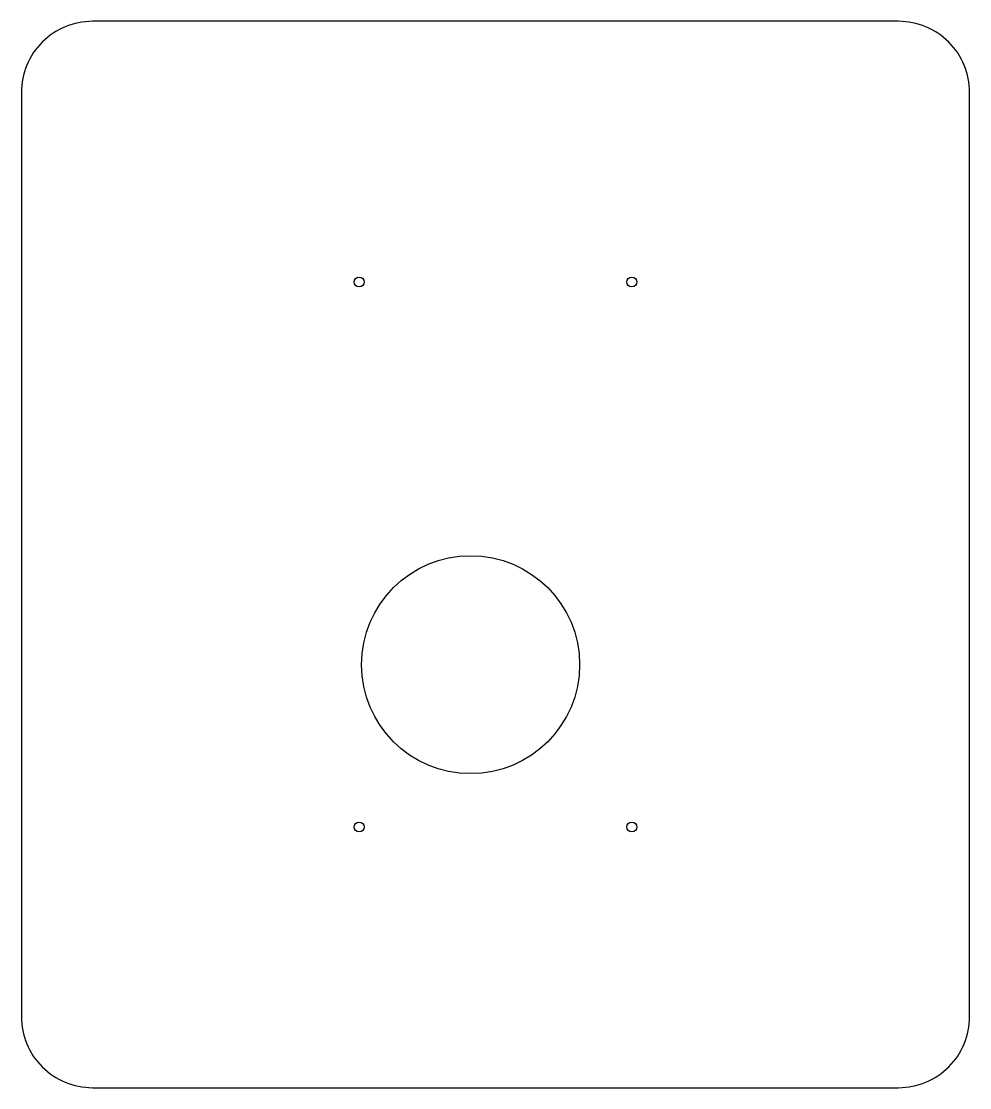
# Model space of a CAD drawing. Header units: millimetres. Extents: x -30 to 370, y -450 to 0.
import ezdxf

# ---------------------------------------------------------------- set-up
doc = ezdxf.new("R2010")
doc.units = ezdxf.units.MM

msp = doc.modelspace()

# ---------------------------------------------------------------- linework, layer by layer
msp.add_lwpolyline([(340, 0), (0, 0, 0.414214), (-30, -30), (-30, -420, 0.414214), (0, -450), (340, -450, 0.414214), (370, -420), (370, -30, 0.414214)], format="xyb", close=True)
for centre, radius in [((112.5, -110), 2.1), ((227.5, -110), 2.1), ((159.5, -271.5), 45.98), ((112.5, -340), 2.1), ((227.5, -340), 2.1)]:
    msp.add_circle(centre, radius)

doc.saveas('drawing.dxf')
